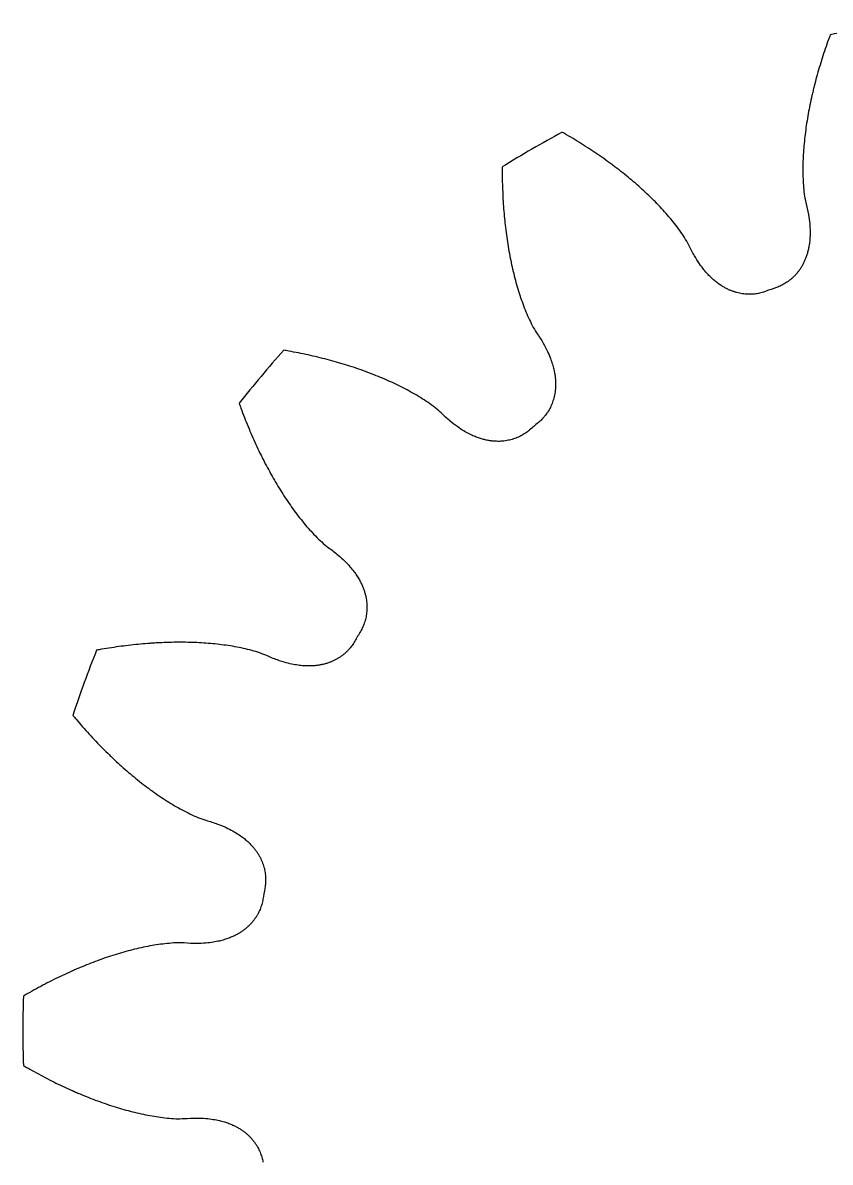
# Model space of a CAD drawing. Header units: millimetres. Extents: x -258 to 255, y -29 to 158.
# Drawn here: x -136.41 to -128.48, y 73.84 to 85.03 of the extents above; entities that cross this region are included whole.
import ezdxf

# ---------------------------------------------------------------- set-up
doc = ezdxf.new("R2010")
doc.units = ezdxf.units.MM
doc.linetypes.add('K5LT_BASIC', pattern=[0])
doc.layers.add('Системный слой', color=7, linetype='Continuous', true_color=0xffffff)

msp = doc.modelspace()

# ---------------------------------------------------------------- linework, layer by layer
at = {"layer": 'Системный слой', "color": 150, "linetype": 'K5LT_BASIC', "true_color": 0x0080ff}
for radius, start, end in [(10, 98.0472, 101.9528), (10, 118.0472, 121.9528), (7.75, 109.5903, 110.4097), (10, 138.0472, 141.9528), (7.75, 129.5903, 130.4097), (7.75, 149.5903, 150.4097), (10, 158.0472, 161.9528), (7.75, 169.5903, 170.4097), (10, 178.0472, 181.9528)]:
    msp.add_arc((-126.411, 75.129), radius, start, end, dxfattribs=at)
for points, knots in [([(-128.482, 84.912), (-128.488, 84.896), (-128.493, 84.881), (-128.51, 84.835), (-128.521, 84.804), (-128.541, 84.743), (-128.552, 84.712), (-128.571, 84.651), (-128.58, 84.62), (-128.598, 84.559), (-128.607, 84.528), (-128.624, 84.467), (-128.632, 84.437), (-128.643, 84.391), (-128.647, 84.376), (-128.651, 84.361)], [3.168328, 3.168328, 3.168328, 3.168328, 4.21491, 4.21491, 6.296135, 6.296135, 8.359872, 8.359872, 10.406121, 10.406121, 12.434883, 12.434883, 14.446156, 14.446156, 15.448024, 15.448024, 15.448024, 15.448024]), ([(-128.651, 84.361), (-128.654, 84.346), (-128.658, 84.331), (-128.668, 84.285), (-128.675, 84.255), (-128.687, 84.195), (-128.693, 84.165), (-128.703, 84.105), (-128.709, 84.075), (-128.718, 84.015), (-128.722, 83.985), (-128.73, 83.926), (-128.733, 83.896), (-128.739, 83.837), (-128.742, 83.807), (-128.746, 83.749), (-128.748, 83.72), (-128.75, 83.661), (-128.751, 83.632), (-128.751, 83.575), (-128.751, 83.546), (-128.749, 83.489), (-128.748, 83.46), (-128.743, 83.404), (-128.741, 83.376), (-128.733, 83.32), (-128.728, 83.293), (-128.722, 83.265)], [15.448024, 15.448024, 15.448024, 15.448024, 16.439941, 16.439941, 18.416238, 18.416238, 20.375045, 20.375045, 22.316363, 22.316363, 24.24019, 24.24019, 26.146525, 26.146525, 28.035367, 28.035367, 29.906712, 29.906712, 31.760556, 31.760556, 33.596892, 33.596892, 35.415699, 35.415699, 37.216921, 37.216921, 39, 39, 39, 39]), ([(-130.63, 83.64), (-130.642, 83.65), (-130.655, 83.659), (-130.693, 83.687), (-130.719, 83.705), (-130.771, 83.741), (-130.797, 83.759), (-130.85, 83.794), (-130.877, 83.811), (-130.931, 83.846), (-130.959, 83.863), (-131.014, 83.897), (-131.042, 83.913), (-131.085, 83.938), (-131.099, 83.946), (-131.113, 83.954)], [23.551976, 23.551976, 23.551976, 23.551976, 24.553844, 24.553844, 26.565118, 26.565118, 28.593879, 28.593879, 30.640128, 30.640128, 32.703865, 32.703865, 34.78509, 34.78509, 35.831673, 35.831673, 35.831673, 35.831673]), ([(-131.703, 83.613), (-131.703, 83.597), (-131.703, 83.581), (-131.703, 83.532), (-131.703, 83.499), (-131.701, 83.434), (-131.7, 83.402), (-131.697, 83.338), (-131.696, 83.306), (-131.692, 83.242), (-131.69, 83.21), (-131.684, 83.147), (-131.681, 83.116), (-131.677, 83.069), (-131.675, 83.054), (-131.673, 83.038)], [3.168327, 3.168327, 3.168327, 3.168327, 4.21491, 4.21491, 6.296135, 6.296135, 8.359872, 8.359872, 10.406121, 10.406121, 12.434883, 12.434883, 14.446156, 14.446156, 15.448024, 15.448024, 15.448024, 15.448024]), ([(-129.871, 82.847), (-129.884, 82.872), (-129.898, 82.896), (-129.927, 82.944), (-129.944, 82.967), (-129.976, 83.013), (-129.994, 83.036), (-130.029, 83.081), (-130.047, 83.103), (-130.085, 83.147), (-130.104, 83.169), (-130.143, 83.212), (-130.163, 83.233), (-130.204, 83.275), (-130.225, 83.296), (-130.268, 83.337), (-130.289, 83.358), (-130.334, 83.399), (-130.356, 83.419), (-130.401, 83.458), (-130.425, 83.478), (-130.472, 83.517), (-130.495, 83.537), (-130.544, 83.575), (-130.568, 83.594), (-130.605, 83.622), (-130.617, 83.631), (-130.63, 83.64)], [0, 0, 0, 0, 1.783079, 1.783079, 3.584301, 3.584301, 5.403108, 5.403108, 7.239444, 7.239444, 9.093288, 9.093288, 10.964633, 10.964633, 12.853475, 12.853475, 14.75981, 14.75981, 16.683637, 16.683637, 18.624955, 18.624955, 20.583762, 20.583762, 22.560059, 22.560059, 23.551976, 23.551976, 23.551976, 23.551976]), ([(-128.722, 83.265), (-128.711, 83.226), (-128.703, 83.187), (-128.691, 83.117), (-128.686, 83.086), (-128.682, 83.032), (-128.68, 83.007), (-128.679, 82.963), (-128.68, 82.943), (-128.682, 82.905), (-128.683, 82.888), (-128.687, 82.856), (-128.69, 82.841), (-128.695, 82.812), (-128.698, 82.799), (-128.704, 82.773), (-128.708, 82.761), (-128.715, 82.738), (-128.719, 82.726), (-128.728, 82.705), (-128.732, 82.695), (-128.741, 82.675), (-128.746, 82.666), (-128.756, 82.647), (-128.761, 82.639), (-128.771, 82.622), (-128.777, 82.613), (-128.788, 82.597), (-128.793, 82.59), (-128.805, 82.575), (-128.811, 82.568), (-128.823, 82.554), (-128.829, 82.547), (-128.842, 82.535), (-128.848, 82.528), (-128.862, 82.516), (-128.868, 82.511), (-128.882, 82.5), (-128.889, 82.494), (-128.903, 82.484), (-128.91, 82.479), (-128.925, 82.47), (-128.932, 82.466), (-128.947, 82.457), (-128.955, 82.453), (-128.97, 82.446), (-128.978, 82.442), (-128.994, 82.436), (-129.002, 82.433), (-129.01, 82.43)], [0, 0, 0, 0, 5.854901, 5.854901, 10.269165, 10.269165, 13.779951, 13.779951, 16.693338, 16.693338, 19.19466, 19.19466, 21.401799, 21.401799, 23.392849, 23.392849, 25.221349, 25.221349, 26.925104, 26.925104, 28.531501, 28.531501, 30.060835, 30.060835, 31.528456, 31.528456, 32.946191, 32.946191, 34.323314, 34.323314, 35.667219, 35.667219, 36.983893, 36.983893, 38.278266, 38.278266, 39.554465, 39.554465, 40.816004, 40.816004, 42.06593, 42.06593, 43.306939, 43.306939, 44.541469, 44.541469, 45.771776, 45.771776, 47, 47, 47, 47]), ([(-131.673, 83.038), (-131.671, 83.023), (-131.669, 83.007), (-131.664, 82.961), (-131.659, 82.931), (-131.65, 82.87), (-131.646, 82.839), (-131.635, 82.779), (-131.63, 82.749), (-131.618, 82.69), (-131.612, 82.661), (-131.599, 82.602), (-131.592, 82.573), (-131.577, 82.515), (-131.57, 82.487), (-131.554, 82.43), (-131.545, 82.402), (-131.527, 82.347), (-131.518, 82.319), (-131.499, 82.265), (-131.489, 82.238), (-131.468, 82.185), (-131.457, 82.159), (-131.433, 82.107), (-131.421, 82.081), (-131.395, 82.032), (-131.38, 82.008), (-131.365, 81.984)], [15.448024, 15.448024, 15.448024, 15.448024, 16.439941, 16.439941, 18.416238, 18.416238, 20.375045, 20.375045, 22.316363, 22.316363, 24.24019, 24.24019, 26.146525, 26.146525, 28.035367, 28.035367, 29.906712, 29.906712, 31.760556, 31.760556, 33.596892, 33.596892, 35.415699, 35.415699, 37.216921, 37.216921, 39, 39, 39, 39]), ([(-129.114, 82.392), (-129.122, 82.389), (-129.13, 82.386), (-129.146, 82.381), (-129.154, 82.379), (-129.171, 82.375), (-129.179, 82.373), (-129.196, 82.37), (-129.204, 82.368), (-129.221, 82.366), (-129.23, 82.365), (-129.247, 82.364), (-129.256, 82.363), (-129.274, 82.363), (-129.283, 82.363), (-129.3, 82.364), (-129.309, 82.364), (-129.327, 82.366), (-129.336, 82.367), (-129.355, 82.37), (-129.364, 82.372), (-129.382, 82.375), (-129.391, 82.378), (-129.41, 82.383), (-129.419, 82.386), (-129.438, 82.392), (-129.448, 82.395), (-129.467, 82.403), (-129.477, 82.407), (-129.497, 82.417), (-129.506, 82.422), (-129.527, 82.433), (-129.537, 82.439), (-129.557, 82.452), (-129.568, 82.459), (-129.589, 82.474), (-129.6, 82.483), (-129.623, 82.501), (-129.634, 82.511), (-129.658, 82.533), (-129.67, 82.546), (-129.696, 82.573), (-129.709, 82.588), (-129.737, 82.623), (-129.752, 82.642), (-129.783, 82.687), (-129.799, 82.713), (-129.835, 82.774), (-129.854, 82.81), (-129.871, 82.847)], [0, 0, 0, 0, 1.228224, 1.228224, 2.458531, 2.458531, 3.693061, 3.693061, 4.93407, 4.93407, 6.183996, 6.183996, 7.445535, 7.445535, 8.721734, 8.721734, 10.016107, 10.016107, 11.332781, 11.332781, 12.676686, 12.676686, 14.053809, 14.053809, 15.471544, 15.471544, 16.939165, 16.939165, 18.468499, 18.468499, 20.074896, 20.074896, 21.778651, 21.778651, 23.607151, 23.607151, 25.598201, 25.598201, 27.80534, 27.80534, 30.306662, 30.306662, 33.220049, 33.220049, 36.730835, 36.730835, 41.145099, 41.145099, 47, 47, 47, 47]), ([(-131.365, 81.984), (-131.342, 81.951), (-131.32, 81.917), (-131.285, 81.855), (-131.271, 81.828), (-131.248, 81.778), (-131.238, 81.756), (-131.222, 81.715), (-131.216, 81.696), (-131.205, 81.66), (-131.2, 81.643), (-131.193, 81.611), (-131.19, 81.596), (-131.185, 81.568), (-131.183, 81.554), (-131.181, 81.528), (-131.18, 81.515), (-131.179, 81.491), (-131.179, 81.479), (-131.179, 81.456), (-131.18, 81.445), (-131.182, 81.423), (-131.183, 81.413), (-131.186, 81.392), (-131.188, 81.382), (-131.192, 81.362), (-131.194, 81.353), (-131.199, 81.334), (-131.202, 81.325), (-131.207, 81.307), (-131.211, 81.298), (-131.217, 81.281), (-131.221, 81.273), (-131.228, 81.256), (-131.232, 81.248), (-131.241, 81.233), (-131.245, 81.225), (-131.254, 81.21), (-131.259, 81.203), (-131.269, 81.188), (-131.274, 81.181), (-131.284, 81.168), (-131.29, 81.161), (-131.301, 81.148), (-131.307, 81.142), (-131.319, 81.129), (-131.325, 81.123), (-131.337, 81.112), (-131.344, 81.106), (-131.35, 81.101)], [0, 0, 0, 0, 5.854901, 5.854901, 10.269165, 10.269165, 13.779951, 13.779951, 16.693338, 16.693338, 19.19466, 19.19466, 21.401799, 21.401799, 23.392849, 23.392849, 25.221349, 25.221349, 26.925104, 26.925104, 28.531501, 28.531501, 30.060835, 30.060835, 31.528456, 31.528456, 32.946191, 32.946191, 34.323314, 34.323314, 35.667219, 35.667219, 36.983893, 36.983893, 38.278266, 38.278266, 39.554465, 39.554465, 40.816004, 40.816004, 42.06593, 42.06593, 43.306939, 43.306939, 44.541469, 44.541469, 45.771776, 45.771776, 47, 47, 47, 47]), ([(-133.287, 81.684), (-133.302, 81.689), (-133.317, 81.693), (-133.362, 81.706), (-133.392, 81.714), (-133.454, 81.73), (-133.484, 81.738), (-133.546, 81.753), (-133.578, 81.76), (-133.64, 81.774), (-133.672, 81.781), (-133.736, 81.793), (-133.768, 81.799), (-133.816, 81.808), (-133.832, 81.811), (-133.848, 81.814)], [23.551976, 23.551976, 23.551976, 23.551976, 24.553844, 24.553844, 26.565118, 26.565118, 28.593879, 28.593879, 30.640128, 30.640128, 32.703865, 32.703865, 34.78509, 34.78509, 35.831673, 35.831673, 35.831673, 35.831673]), ([(-132.302, 81.198), (-132.323, 81.217), (-132.344, 81.235), (-132.388, 81.27), (-132.411, 81.286), (-132.458, 81.318), (-132.482, 81.334), (-132.531, 81.364), (-132.555, 81.378), (-132.606, 81.407), (-132.631, 81.421), (-132.683, 81.448), (-132.709, 81.461), (-132.762, 81.487), (-132.789, 81.499), (-132.843, 81.523), (-132.87, 81.535), (-132.926, 81.558), (-132.953, 81.569), (-133.01, 81.591), (-133.038, 81.602), (-133.096, 81.623), (-133.125, 81.633), (-133.183, 81.652), (-133.213, 81.662), (-133.257, 81.675), (-133.272, 81.68), (-133.287, 81.684)], [0, 0, 0, 0, 1.783079, 1.783079, 3.584301, 3.584301, 5.403108, 5.403108, 7.239444, 7.239444, 9.093288, 9.093288, 10.964633, 10.964633, 12.853475, 12.853475, 14.75981, 14.75981, 16.683637, 16.683637, 18.624955, 18.624955, 20.583762, 20.583762, 22.560059, 22.560059, 23.551976, 23.551976, 23.551976, 23.551976]), ([(-134.286, 81.292), (-134.281, 81.276), (-134.275, 81.261), (-134.258, 81.215), (-134.246, 81.184), (-134.223, 81.124), (-134.211, 81.094), (-134.186, 81.035), (-134.174, 81.005), (-134.148, 80.947), (-134.135, 80.918), (-134.109, 80.86), (-134.096, 80.832), (-134.075, 80.789), (-134.068, 80.775), (-134.061, 80.761)], [3.168327, 3.168327, 3.168327, 3.168327, 4.21491, 4.21491, 6.296135, 6.296135, 8.359872, 8.359872, 10.406121, 10.406121, 12.434883, 12.434883, 14.446156, 14.446156, 15.448024, 15.448024, 15.448024, 15.448024]), ([(-131.435, 81.03), (-131.441, 81.024), (-131.448, 81.019), (-131.462, 81.008), (-131.469, 81.004), (-131.483, 80.994), (-131.49, 80.989), (-131.505, 80.981), (-131.512, 80.976), (-131.527, 80.968), (-131.535, 80.965), (-131.551, 80.957), (-131.559, 80.954), (-131.575, 80.948), (-131.584, 80.945), (-131.601, 80.939), (-131.609, 80.937), (-131.627, 80.932), (-131.636, 80.93), (-131.654, 80.927), (-131.663, 80.925), (-131.682, 80.922), (-131.691, 80.921), (-131.71, 80.92), (-131.72, 80.919), (-131.74, 80.918), (-131.75, 80.919), (-131.771, 80.919), (-131.782, 80.92), (-131.803, 80.922), (-131.814, 80.923), (-131.837, 80.927), (-131.848, 80.929), (-131.872, 80.934), (-131.885, 80.937), (-131.91, 80.944), (-131.923, 80.948), (-131.951, 80.958), (-131.965, 80.963), (-131.995, 80.976), (-132.011, 80.983), (-132.044, 81), (-132.062, 81.01), (-132.1, 81.033), (-132.12, 81.046), (-132.165, 81.078), (-132.189, 81.097), (-132.244, 81.142), (-132.274, 81.169), (-132.302, 81.198)], [0, 0, 0, 0, 1.228224, 1.228224, 2.458531, 2.458531, 3.693061, 3.693061, 4.93407, 4.93407, 6.183996, 6.183996, 7.445535, 7.445535, 8.721734, 8.721734, 10.016107, 10.016107, 11.332781, 11.332781, 12.676686, 12.676686, 14.053809, 14.053809, 15.471544, 15.471544, 16.939165, 16.939165, 18.468499, 18.468499, 20.074896, 20.074896, 21.778651, 21.778651, 23.607151, 23.607151, 25.598201, 25.598201, 27.80534, 27.80534, 30.306662, 30.306662, 33.220049, 33.220049, 36.730835, 36.730835, 41.145099, 41.145099, 47, 47, 47, 47]), ([(-134.061, 80.761), (-134.054, 80.747), (-134.047, 80.734), (-134.026, 80.692), (-134.011, 80.665), (-133.982, 80.611), (-133.967, 80.584), (-133.937, 80.531), (-133.921, 80.505), (-133.89, 80.453), (-133.874, 80.428), (-133.842, 80.377), (-133.826, 80.352), (-133.792, 80.303), (-133.775, 80.279), (-133.741, 80.231), (-133.723, 80.208), (-133.688, 80.161), (-133.67, 80.139), (-133.633, 80.094), (-133.614, 80.072), (-133.576, 80.03), (-133.557, 80.009), (-133.517, 79.969), (-133.497, 79.949), (-133.455, 79.911), (-133.434, 79.893), (-133.411, 79.876)], [15.448024, 15.448024, 15.448024, 15.448024, 16.439941, 16.439941, 18.416238, 18.416238, 20.375045, 20.375045, 22.316363, 22.316363, 24.24019, 24.24019, 26.146525, 26.146525, 28.035367, 28.035367, 29.906712, 29.906712, 31.760556, 31.760556, 33.596892, 33.596892, 35.415699, 35.415699, 37.216921, 37.216921, 39, 39, 39, 39]), ([(-133.411, 79.876), (-133.378, 79.853), (-133.346, 79.828), (-133.292, 79.782), (-133.269, 79.762), (-133.23, 79.723), (-133.214, 79.706), (-133.185, 79.672), (-133.172, 79.656), (-133.149, 79.626), (-133.139, 79.612), (-133.122, 79.585), (-133.114, 79.572), (-133.099, 79.546), (-133.093, 79.534), (-133.082, 79.51), (-133.076, 79.499), (-133.067, 79.476), (-133.063, 79.465), (-133.056, 79.443), (-133.053, 79.433), (-133.047, 79.412), (-133.044, 79.401), (-133.04, 79.381), (-133.038, 79.371), (-133.035, 79.351), (-133.034, 79.342), (-133.033, 79.322), (-133.032, 79.313), (-133.031, 79.294), (-133.031, 79.285), (-133.032, 79.266), (-133.032, 79.257), (-133.034, 79.239), (-133.035, 79.23), (-133.037, 79.213), (-133.039, 79.204), (-133.042, 79.187), (-133.044, 79.178), (-133.048, 79.161), (-133.051, 79.153), (-133.056, 79.137), (-133.059, 79.129), (-133.065, 79.113), (-133.068, 79.105), (-133.075, 79.089), (-133.079, 79.081), (-133.086, 79.066), (-133.091, 79.059), (-133.095, 79.051)], [0, 0, 0, 0, 5.854901, 5.854901, 10.269165, 10.269165, 13.779951, 13.779951, 16.693338, 16.693338, 19.19466, 19.19466, 21.401799, 21.401799, 23.392849, 23.392849, 25.221349, 25.221349, 26.925104, 26.925104, 28.531501, 28.531501, 30.060835, 30.060835, 31.528456, 31.528456, 32.946191, 32.946191, 34.323314, 34.323314, 35.667219, 35.667219, 36.983893, 36.983893, 38.278266, 38.278266, 39.554465, 39.554465, 40.816004, 40.816004, 42.06593, 42.06593, 43.306939, 43.306939, 44.541469, 44.541469, 45.771776, 45.771776, 47, 47, 47, 47]), ([(-135.114, 78.937), (-135.13, 78.936), (-135.145, 78.935), (-135.192, 78.932), (-135.224, 78.929), (-135.287, 78.923), (-135.318, 78.92), (-135.382, 78.913), (-135.414, 78.909), (-135.477, 78.901), (-135.509, 78.896), (-135.573, 78.886), (-135.605, 78.881), (-135.654, 78.873), (-135.67, 78.87), (-135.686, 78.867)], [23.551976, 23.551976, 23.551976, 23.551976, 24.553844, 24.553844, 26.565118, 26.565118, 28.593879, 28.593879, 30.640128, 30.640128, 32.703865, 32.703865, 34.78509, 34.78509, 35.831673, 35.831673, 35.831673, 35.831673]), ([(-134.023, 78.817), (-134.049, 78.828), (-134.075, 78.838), (-134.128, 78.855), (-134.156, 78.862), (-134.21, 78.877), (-134.238, 78.883), (-134.294, 78.895), (-134.322, 78.9), (-134.379, 78.91), (-134.408, 78.914), (-134.466, 78.922), (-134.495, 78.925), (-134.553, 78.931), (-134.583, 78.934), (-134.642, 78.938), (-134.672, 78.94), (-134.732, 78.942), (-134.762, 78.943), (-134.822, 78.945), (-134.853, 78.945), (-134.914, 78.945), (-134.944, 78.944), (-135.006, 78.942), (-135.037, 78.941), (-135.083, 78.939), (-135.099, 78.938), (-135.114, 78.937)], [0, 0, 0, 0, 1.783079, 1.783079, 3.584301, 3.584301, 5.403108, 5.403108, 7.239444, 7.239444, 9.093288, 9.093288, 10.964633, 10.964633, 12.853475, 12.853475, 14.75981, 14.75981, 16.683637, 16.683637, 18.624955, 18.624955, 20.583762, 20.583762, 22.560059, 22.560059, 23.551976, 23.551976, 23.551976, 23.551976]), ([(-133.15, 78.955), (-133.154, 78.948), (-133.159, 78.941), (-133.168, 78.926), (-133.173, 78.919), (-133.183, 78.906), (-133.188, 78.899), (-133.199, 78.886), (-133.205, 78.879), (-133.216, 78.866), (-133.222, 78.86), (-133.235, 78.848), (-133.241, 78.842), (-133.254, 78.83), (-133.261, 78.825), (-133.275, 78.814), (-133.282, 78.809), (-133.297, 78.798), (-133.305, 78.793), (-133.321, 78.784), (-133.329, 78.779), (-133.345, 78.77), (-133.354, 78.766), (-133.371, 78.758), (-133.38, 78.754), (-133.399, 78.747), (-133.408, 78.743), (-133.428, 78.737), (-133.438, 78.734), (-133.459, 78.728), (-133.47, 78.726), (-133.493, 78.721), (-133.504, 78.719), (-133.528, 78.716), (-133.541, 78.715), (-133.567, 78.713), (-133.581, 78.712), (-133.61, 78.712), (-133.626, 78.712), (-133.658, 78.714), (-133.675, 78.715), (-133.713, 78.72), (-133.732, 78.723), (-133.776, 78.731), (-133.8, 78.737), (-133.853, 78.751), (-133.882, 78.761), (-133.949, 78.784), (-133.986, 78.8), (-134.023, 78.817)], [0, 0, 0, 0, 1.228224, 1.228224, 2.458531, 2.458531, 3.693061, 3.693061, 4.93407, 4.93407, 6.183996, 6.183996, 7.445535, 7.445535, 8.721734, 8.721734, 10.016107, 10.016107, 11.332781, 11.332781, 12.676686, 12.676686, 14.053809, 14.053809, 15.471544, 15.471544, 16.939165, 16.939165, 18.468499, 18.468499, 20.074896, 20.074896, 21.778651, 21.778651, 23.607151, 23.607151, 25.598201, 25.598201, 27.80534, 27.80534, 30.306662, 30.306662, 33.220049, 33.220049, 36.730835, 36.730835, 41.145099, 41.145099, 47, 47, 47, 47]), ([(-135.919, 78.227), (-135.909, 78.214), (-135.898, 78.201), (-135.866, 78.164), (-135.845, 78.139), (-135.802, 78.091), (-135.781, 78.067), (-135.737, 78.019), (-135.716, 77.996), (-135.672, 77.949), (-135.65, 77.927), (-135.605, 77.882), (-135.583, 77.86), (-135.549, 77.827), (-135.538, 77.816), (-135.526, 77.805)], [3.168327, 3.168327, 3.168327, 3.168327, 4.21491, 4.21491, 6.296135, 6.296135, 8.359872, 8.359872, 10.406121, 10.406121, 12.434883, 12.434883, 14.446156, 14.446156, 15.448024, 15.448024, 15.448024, 15.448024]), ([(-135.526, 77.805), (-135.515, 77.795), (-135.504, 77.784), (-135.47, 77.752), (-135.447, 77.732), (-135.401, 77.691), (-135.377, 77.671), (-135.331, 77.631), (-135.307, 77.612), (-135.26, 77.574), (-135.237, 77.555), (-135.189, 77.519), (-135.165, 77.501), (-135.117, 77.467), (-135.093, 77.45), (-135.044, 77.417), (-135.019, 77.4), (-134.97, 77.369), (-134.945, 77.354), (-134.896, 77.325), (-134.871, 77.311), (-134.82, 77.284), (-134.795, 77.271), (-134.744, 77.246), (-134.718, 77.234), (-134.666, 77.214), (-134.64, 77.204), (-134.613, 77.196)], [15.448024, 15.448024, 15.448024, 15.448024, 16.439941, 16.439941, 18.416238, 18.416238, 20.375045, 20.375045, 22.316363, 22.316363, 24.24019, 24.24019, 26.146525, 26.146525, 28.035367, 28.035367, 29.906712, 29.906712, 31.760556, 31.760556, 33.596892, 33.596892, 35.415699, 35.415699, 37.216921, 37.216921, 39, 39, 39, 39]), ([(-134.613, 77.196), (-134.574, 77.185), (-134.535, 77.173), (-134.469, 77.148), (-134.44, 77.137), (-134.391, 77.114), (-134.369, 77.103), (-134.33, 77.081), (-134.313, 77.071), (-134.281, 77.05), (-134.267, 77.04), (-134.241, 77.021), (-134.229, 77.011), (-134.207, 76.992), (-134.197, 76.983), (-134.178, 76.965), (-134.169, 76.955), (-134.153, 76.937), (-134.145, 76.928), (-134.131, 76.91), (-134.124, 76.902), (-134.112, 76.884), (-134.106, 76.875), (-134.095, 76.857), (-134.09, 76.849), (-134.08, 76.831), (-134.076, 76.822), (-134.068, 76.805), (-134.064, 76.796), (-134.057, 76.779), (-134.054, 76.77), (-134.048, 76.752), (-134.045, 76.744), (-134.04, 76.726), (-134.038, 76.718), (-134.034, 76.7), (-134.033, 76.691), (-134.03, 76.674), (-134.029, 76.665), (-134.027, 76.648), (-134.027, 76.639), (-134.026, 76.622), (-134.026, 76.614), (-134.026, 76.597), (-134.026, 76.588), (-134.028, 76.571), (-134.029, 76.562), (-134.031, 76.546), (-134.032, 76.537), (-134.033, 76.529)], [0, 0, 0, 0, 5.854901, 5.854901, 10.269165, 10.269165, 13.779951, 13.779951, 16.693338, 16.693338, 19.19466, 19.19466, 21.401799, 21.401799, 23.392849, 23.392849, 25.221349, 25.221349, 26.925104, 26.925104, 28.531501, 28.531501, 30.060835, 30.060835, 31.528456, 31.528456, 32.946191, 32.946191, 34.323314, 34.323314, 35.667219, 35.667219, 36.983893, 36.983893, 38.278266, 38.278266, 39.554465, 39.554465, 40.816004, 40.816004, 42.06593, 42.06593, 43.306939, 43.306939, 44.541469, 44.541469, 45.771776, 45.771776, 47, 47, 47, 47]), ([(-134.053, 76.42), (-134.054, 76.411), (-134.056, 76.403), (-134.06, 76.386), (-134.062, 76.378), (-134.066, 76.362), (-134.069, 76.354), (-134.075, 76.337), (-134.078, 76.329), (-134.084, 76.313), (-134.088, 76.306), (-134.095, 76.29), (-134.099, 76.282), (-134.108, 76.267), (-134.112, 76.259), (-134.122, 76.244), (-134.127, 76.237), (-134.137, 76.222), (-134.143, 76.215), (-134.154, 76.2), (-134.16, 76.193), (-134.173, 76.179), (-134.179, 76.172), (-134.193, 76.158), (-134.2, 76.152), (-134.215, 76.138), (-134.223, 76.132), (-134.239, 76.119), (-134.248, 76.113), (-134.265, 76.1), (-134.275, 76.094), (-134.294, 76.082), (-134.305, 76.077), (-134.326, 76.065), (-134.338, 76.06), (-134.362, 76.049), (-134.374, 76.044), (-134.402, 76.033), (-134.416, 76.028), (-134.447, 76.019), (-134.464, 76.014), (-134.5, 76.006), (-134.52, 76.002), (-134.564, 75.995), (-134.588, 75.992), (-134.643, 75.988), (-134.674, 75.986), (-134.745, 75.986), (-134.785, 75.988), (-134.826, 75.991)], [0, 0, 0, 0, 1.228224, 1.228224, 2.458531, 2.458531, 3.693061, 3.693061, 4.93407, 4.93407, 6.183996, 6.183996, 7.445535, 7.445535, 8.721734, 8.721734, 10.016107, 10.016107, 11.332781, 11.332781, 12.676686, 12.676686, 14.053809, 14.053809, 15.471544, 15.471544, 16.939165, 16.939165, 18.468499, 18.468499, 20.074896, 20.074896, 21.778651, 21.778651, 23.607151, 23.607151, 25.598201, 25.598201, 27.80534, 27.80534, 30.306662, 30.306662, 33.220049, 33.220049, 36.730835, 36.730835, 41.145099, 41.145099, 47, 47, 47, 47]), ([(-134.826, 75.991), (-134.854, 75.992), (-134.881, 75.993), (-134.937, 75.991), (-134.966, 75.988), (-135.022, 75.983), (-135.05, 75.979), (-135.107, 75.971), (-135.135, 75.967), (-135.192, 75.956), (-135.22, 75.95), (-135.277, 75.938), (-135.306, 75.931), (-135.363, 75.917), (-135.391, 75.909), (-135.449, 75.893), (-135.477, 75.884), (-135.534, 75.867), (-135.563, 75.857), (-135.62, 75.838), (-135.649, 75.827), (-135.706, 75.806), (-135.735, 75.795), (-135.792, 75.773), (-135.821, 75.761), (-135.863, 75.743), (-135.878, 75.737), (-135.892, 75.731)], [0, 0, 0, 0, 1.783079, 1.783079, 3.584301, 3.584301, 5.403108, 5.403108, 7.239444, 7.239444, 9.093288, 9.093288, 10.964633, 10.964633, 12.853475, 12.853475, 14.75981, 14.75981, 16.683637, 16.683637, 18.624955, 18.624955, 20.583762, 20.583762, 22.560059, 22.560059, 23.551976, 23.551976, 23.551976, 23.551976]), ([(-135.892, 75.731), (-135.906, 75.725), (-135.921, 75.718), (-135.964, 75.699), (-135.992, 75.686), (-136.049, 75.659), (-136.078, 75.645), (-136.135, 75.617), (-136.164, 75.602), (-136.221, 75.572), (-136.249, 75.557), (-136.306, 75.526), (-136.334, 75.51), (-136.377, 75.486), (-136.391, 75.478), (-136.405, 75.469)], [23.551976, 23.551976, 23.551976, 23.551976, 24.553844, 24.553844, 26.565118, 26.565118, 28.593879, 28.593879, 30.640128, 30.640128, 32.703865, 32.703865, 34.78509, 34.78509, 35.831673, 35.831673, 35.831673, 35.831673]), ([(-136.405, 74.788), (-136.391, 74.78), (-136.377, 74.771), (-136.334, 74.747), (-136.306, 74.731), (-136.249, 74.7), (-136.221, 74.685), (-136.164, 74.655), (-136.135, 74.64), (-136.078, 74.612), (-136.049, 74.598), (-135.992, 74.571), (-135.964, 74.558), (-135.921, 74.539), (-135.906, 74.532), (-135.892, 74.526)], [3.168327, 3.168327, 3.168327, 3.168327, 4.21491, 4.21491, 6.296135, 6.296135, 8.359872, 8.359872, 10.406121, 10.406121, 12.434883, 12.434883, 14.446156, 14.446156, 15.448024, 15.448024, 15.448024, 15.448024]), ([(-135.892, 74.526), (-135.878, 74.52), (-135.863, 74.514), (-135.821, 74.496), (-135.792, 74.484), (-135.735, 74.462), (-135.706, 74.451), (-135.649, 74.43), (-135.62, 74.419), (-135.563, 74.4), (-135.534, 74.391), (-135.477, 74.373), (-135.449, 74.364), (-135.391, 74.348), (-135.363, 74.34), (-135.306, 74.326), (-135.277, 74.319), (-135.22, 74.307), (-135.192, 74.301), (-135.135, 74.29), (-135.107, 74.286), (-135.05, 74.278), (-135.022, 74.274), (-134.966, 74.269), (-134.937, 74.266), (-134.881, 74.264), (-134.854, 74.265), (-134.826, 74.266)], [15.448024, 15.448024, 15.448024, 15.448024, 16.439941, 16.439941, 18.416238, 18.416238, 20.375045, 20.375045, 22.316363, 22.316363, 24.24019, 24.24019, 26.146525, 26.146525, 28.035367, 28.035367, 29.906712, 29.906712, 31.760556, 31.760556, 33.596892, 33.596892, 35.415699, 35.415699, 37.216921, 37.216921, 39, 39, 39, 39]), ([(-134.826, 74.266), (-134.785, 74.269), (-134.745, 74.271), (-134.674, 74.271), (-134.643, 74.27), (-134.588, 74.265), (-134.564, 74.262), (-134.52, 74.255), (-134.5, 74.251), (-134.464, 74.243), (-134.447, 74.238), (-134.416, 74.229), (-134.402, 74.224), (-134.374, 74.214), (-134.362, 74.208), (-134.338, 74.197), (-134.326, 74.192), (-134.305, 74.18), (-134.294, 74.175), (-134.275, 74.163), (-134.265, 74.157), (-134.248, 74.144), (-134.239, 74.138), (-134.223, 74.125), (-134.215, 74.119), (-134.2, 74.105), (-134.193, 74.099), (-134.179, 74.085), (-134.173, 74.078), (-134.16, 74.064), (-134.154, 74.057), (-134.143, 74.043), (-134.137, 74.035), (-134.127, 74.021), (-134.122, 74.013), (-134.112, 73.998), (-134.108, 73.99), (-134.099, 73.975), (-134.095, 73.967), (-134.088, 73.952), (-134.084, 73.944), (-134.078, 73.928), (-134.075, 73.92), (-134.069, 73.903), (-134.066, 73.895), (-134.062, 73.879), (-134.06, 73.871), (-134.056, 73.854), (-134.054, 73.846), (-134.053, 73.837)], [0, 0, 0, 0, 5.854901, 5.854901, 10.269165, 10.269165, 13.779951, 13.779951, 16.693338, 16.693338, 19.19466, 19.19466, 21.401799, 21.401799, 23.392849, 23.392849, 25.221349, 25.221349, 26.925104, 26.925104, 28.531501, 28.531501, 30.060835, 30.060835, 31.528456, 31.528456, 32.946191, 32.946191, 34.323314, 34.323314, 35.667219, 35.667219, 36.983893, 36.983893, 38.278266, 38.278266, 39.554465, 39.554465, 40.816004, 40.816004, 42.06593, 42.06593, 43.306939, 43.306939, 44.541469, 44.541469, 45.771776, 45.771776, 47, 47, 47, 47])]:
    msp.add_open_spline(points, degree=3, knots=knots, dxfattribs=at)

doc.saveas('drawing.dxf')
